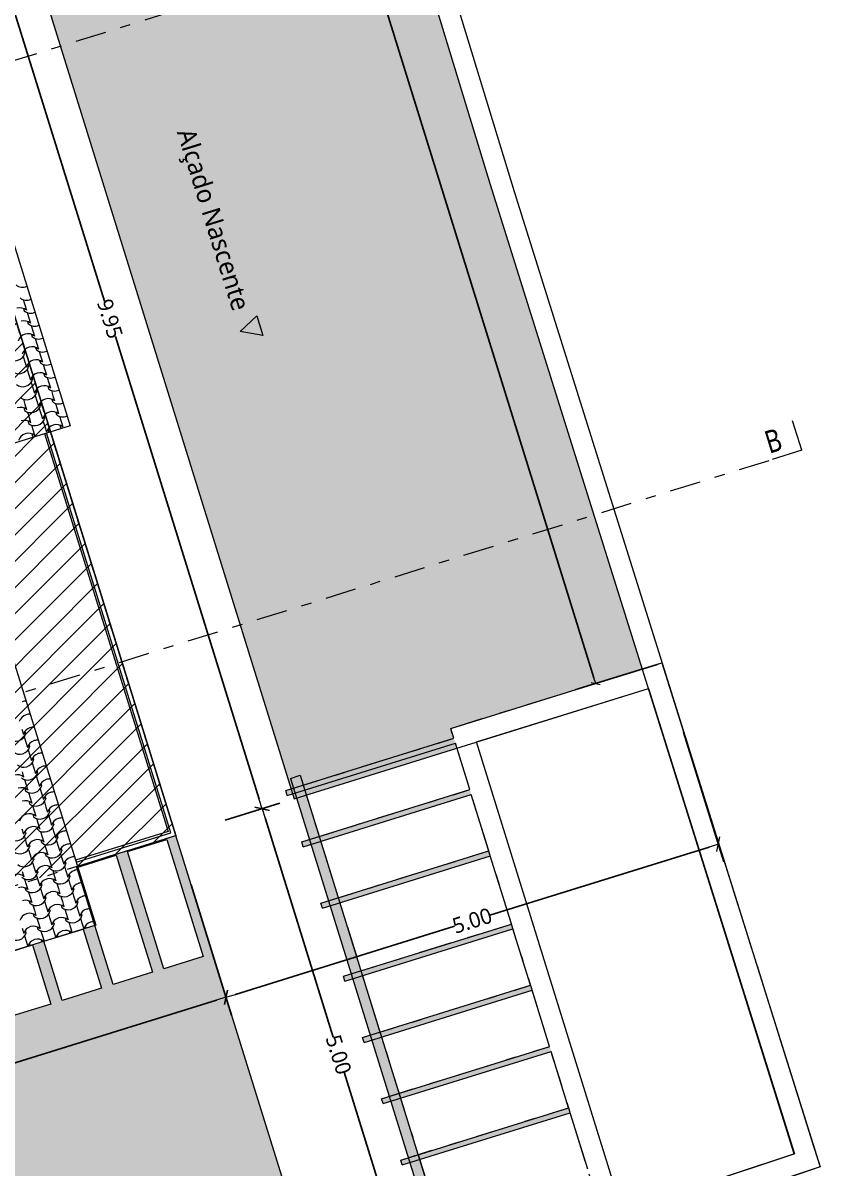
# Model space of a CAD drawing. Header units: metres. Extents: x -111189 to -108577, y -72951 to -72647.
# Drawn here: x -109744.15 to -109736.42, y -72929.63 to -72918.52 of the extents above; entities that cross this region are included whole.
import ezdxf

# ---------------------------------------------------------------- set-up
doc = ezdxf.new("R2010")
doc.units = ezdxf.units.M
doc.header["$MEASUREMENT"] = 0
for name, pattern in [('Dot & Dashed', [0.670278, 0.3175, -0.176389, 0, -0.176389]), ('OTK - Traço Ponto', [0.2, 0.1, -0.05, 0, -0.05]), ('OTK - Traço Ponto CORTES_ALÇ', [0.6, 0.3, -0.15, 0, -0.15])]:
    doc.linetypes.add(name, pattern=pattern)
for name, color, linetype in [('00 - Cotas Implantação', 7, 'Continuous'), ('00 - Muros - Pormenores', 7, 'Continuous'), ('03 - COBERTURA', 7, 'Continuous'), ('03 - LAJES', 7, 'Continuous'), ('05 - VIGA', 7, 'Continuous'), ('06 - ESCADAS _ GUARDAS', 7, 'Continuous'), ('07 - MUROS', 7, 'Continuous'), ('13 - IMPLANTAÇÃO (apoio).Layer Apoio', 7, 'Continuous'), ('14 - ALÇADOS.Marcadores', 7, 'Continuous'), ('14 - CORTES.Marcadores', 7, 'Continuous'), ('Planta Piso -1_1_01 - TERRENO PROPOSTO', 7, 'Continuous')]:
    doc.layers.add(name, color=color, linetype=linetype)
doc.styles.add('ESTILO_GERADO_2', font='malgunsl.ttf')
doc.styles.add('ESTILO_GERADO_3', font='AGENCYR.TTF')
doc.styles.add('ESTILO_GERADO_4', font='malgunsl.ttf', dxfattribs={"width": 0.8})
doc.dimstyles.new('ESTILO_GERADO__1', dxfattribs={"dimtxt": 0.15, "dimasz": 0.095, "dimexe": 0.18, "dimexo": 0.5, "dimgap": 0, "dimtad": 1, "dimzin": 0, "dimdsep": 46, "dimtxsty": 'ESTILO_GERADO_2', "dimblk": 'ARROWHEAD_2', "dimblk1": 'ARROWHEAD_2', "dimblk2": 'ARROWHEAD_2', "dimcen": 0.09, "dimclrd": 7, "dimclre": 7, "dimclrt": 7, "dimadec": 0, "dimazin": 0, "dimtfac": 1, "dimtdec": 4, "dimtmove": 0, "dimatfit": 3, "dimfxl": 1, "dimtolj": 1, "dimtzin": 0, "dimarcsym": 0})
doc.dimstyles.new('ESTILO_GERADO__2', dxfattribs={"dimtxt": 0.15, "dimasz": 0.057, "dimexe": 0.18, "dimexo": 0.05, "dimgap": 0, "dimtad": 1, "dimzin": 0, "dimdsep": 46, "dimtxsty": 'ESTILO_GERADO_3', "dimblk": 'ARROWHEAD_2', "dimblk1": 'ARROWHEAD_2', "dimblk2": 'ARROWHEAD_2', "dimcen": 0.09, "dimclrd": 7, "dimclre": 7, "dimclrt": 7, "dimadec": 0, "dimazin": 0, "dimtfac": 1, "dimtdec": 4, "dimtmove": 0, "dimatfit": 3, "dimfxl": 1, "dimtolj": 1, "dimtzin": 0, "dimarcsym": 0})

# ---------------------------------------------------------------- blocks, each defined once
blk = doc.blocks.new('Laje_3_1', base_point=(-111162.082, -72915.971))
at = {"layer": '03 - LAJES', "color": 7, "linetype": 'Continuous', "lineweight": 13, "flags": 128}
blk.add_lwpolyline([(-111163.036, -72916.267), (-111162.082, -72915.971), (-111159.128, -72925.472), (-111155.689, -72924.403), (-111154.275, -72928.915), (-111156.136, -72929.533), (-111158.85, -72930.408), (-111159.918, -72926.974), (-111160.274, -72925.828), (-111161.491, -72921.913)], dxfattribs=at)
blk = doc.blocks.new('Laje_8_1', base_point=(-111161.669, -72921.34))
at = {"layer": '03 - LAJES', "color": 7, "linetype": 'Continuous', "lineweight": 13, "flags": 128}
blk.add_lwpolyline([(-111161.229, -72926.125), (-111160.274, -72925.828), (-111161.491, -72921.913)], dxfattribs=at)
blk = doc.blocks.new('Laje_9_1', base_point=(-111163.227, -72916.327))
at = {"layer": '03 - LAJES', "color": 7, "linetype": 'Continuous', "lineweight": 13, "flags": 128}
blk.add_lwpolyline([(-111163.227, -72916.327), (-111160.274, -72925.828)], close=True, dxfattribs=at)
blk = doc.blocks.new('Laje_17_1', base_point=(-111162.221, -72926.444))
at = {"layer": '03 - LAJES', "color": 7, "linetype": 'Continuous', "lineweight": 13, "flags": 128}
blk.add_lwpolyline([(-111162.046, -72927.007), (-111161.664, -72926.889), (-111161.486, -72927.462), (-111161.868, -72927.58)], close=True, dxfattribs=at)
blk = doc.blocks.new('Laje_18_1', base_point=(-111161.728, -72926.291))
at = {"layer": '03 - LAJES', "color": 7, "linetype": 'Continuous', "lineweight": 13, "flags": 128}
blk.add_lwpolyline([(-111161.553, -72926.854), (-111161.171, -72926.735), (-111160.993, -72927.308), (-111161.375, -72927.427)], close=True, dxfattribs=at)
blk = doc.blocks.new('Laje_19_1', base_point=(-111161.235, -72926.138))
at = {"layer": '03 - LAJES', "color": 7, "linetype": 'Continuous', "lineweight": 13, "flags": 128}
blk.add_lwpolyline([(-111161.235, -72926.138), (-111160.853, -72926.019), (-111160.5, -72927.155), (-111160.882, -72927.274)], close=True, dxfattribs=at)
blk = doc.blocks.new('Laje_20_1', base_point=(-111160.742, -72925.984))
at = {"layer": '03 - LAJES', "color": 7, "linetype": 'Continuous', "lineweight": 13, "flags": 128}
blk.add_lwpolyline([(-111160.742, -72925.984), (-111160.36, -72925.866), (-111160.007, -72927.002), (-111160.389, -72927.121)], close=True, dxfattribs=at)
blk = doc.blocks.new('Guarda_5_1', base_point=(-110957.065, -73026.28))
at = {"layer": '06 - ESCADAS _ GUARDAS', "color": 254, "linetype": 'Continuous', "lineweight": 13}
for p, q in [((-111161.548, -72921.931), (-111160.349, -72925.789)), ((-111160.324, -72925.802), (-111161.529, -72921.925)), ((-111160.349, -72925.789), (-111161.247, -72926.068)), ((-111161.241, -72926.087), (-111160.324, -72925.802))]:
    blk.add_line(p, q, dxfattribs=at)
at = {"layer": '06 - ESCADAS _ GUARDAS', "color": 7, "linetype": 'Continuous', "lineweight": 13}
for p, q in [((-111161.548, -72921.931), (-111160.349, -72925.789)), ((-111160.324, -72925.802), (-111161.529, -72921.925)), ((-111160.349, -72925.789), (-111161.247, -72926.068)), ((-111161.241, -72926.087), (-111160.324, -72925.802))]:
    blk.add_line(p, q, dxfattribs=at)
blk = doc.blocks.new('Viga_7_1', base_point=(-111159.068, -72925.244))
at = {"layer": '05 - VIGA', "linetype": 'Continuous', "lineweight": 0}
blk.add_hatch(color=255, dxfattribs=at).paths.add_polyline_path([(-111159.068, -72925.244), (-111159.163, -72925.274), (-111157.684, -72930.032), (-111157.589, -72930.002)])
at = {"layer": '05 - VIGA', "color": 7, "linetype": 'Continuous', "lineweight": 13}
for p, q in [((-111159.163, -72925.274), (-111159.068, -72925.244)), ((-111159.163, -72925.274), (-111157.684, -72930.032)), ((-111159.068, -72925.244), (-111157.589, -72930.002)), ((-111157.684, -72930.032), (-111157.589, -72930.002))]:
    blk.add_line(p, q, dxfattribs=at)
at = {"layer": '05 - VIGA', "color": 7, "linetype": 'Dot & Dashed', "lineweight": 13}
blk.add_line((-111159.068, -72925.244), (-111157.589, -72930.002), dxfattribs=at)
blk = doc.blocks.new('Viga_8_1', base_point=(-111159.052, -72925.889))
at = {"layer": '05 - VIGA', "linetype": 'Continuous', "lineweight": 0}
blk.add_hatch(color=255, dxfattribs=at).paths.add_polyline_path([(-111159.052, -72925.889), (-111159.038, -72925.937), (-111157.408, -72925.431), (-111157.423, -72925.383)])
at = {"layer": '05 - VIGA', "color": 7, "linetype": 'Continuous', "lineweight": 13}
for p, q in [((-111159.052, -72925.889), (-111157.423, -72925.383)), ((-111159.038, -72925.937), (-111157.408, -72925.431)), ((-111159.038, -72925.937), (-111159.052, -72925.889))]:
    blk.add_line(p, q, dxfattribs=at)
at = {"layer": '05 - VIGA', "color": 7, "linetype": 'Dot & Dashed', "lineweight": 13}
blk.add_line((-111159.052, -72925.889), (-111157.423, -72925.383), dxfattribs=at)
blk = doc.blocks.new('Viga_9_1', base_point=(-111159.207, -72925.392))
at = {"layer": '05 - VIGA', "linetype": 'Continuous', "lineweight": 0}
blk.add_hatch(color=255, dxfattribs=at).paths.add_polyline_path([(-111159.207, -72925.392), (-111159.192, -72925.44), (-111157.562, -72924.933), (-111157.577, -72924.885)])
at = {"layer": '05 - VIGA', "color": 7, "linetype": 'Continuous', "lineweight": 13}
for p, q in [((-111159.207, -72925.392), (-111157.577, -72924.885)), ((-111159.192, -72925.44), (-111157.562, -72924.933)), ((-111159.192, -72925.44), (-111159.207, -72925.392))]:
    blk.add_line(p, q, dxfattribs=at)
at = {"layer": '05 - VIGA', "color": 7, "linetype": 'Dot & Dashed', "lineweight": 13}
blk.add_line((-111159.207, -72925.392), (-111157.577, -72924.885), dxfattribs=at)
blk = doc.blocks.new('Viga_10_1', base_point=(-111158.868, -72926.484))
at = {"layer": '05 - VIGA', "linetype": 'Continuous', "lineweight": 0}
blk.add_hatch(color=255, dxfattribs=at).paths.add_polyline_path([(-111158.868, -72926.484), (-111158.853, -72926.532), (-111157.223, -72926.025), (-111157.238, -72925.977)])
at = {"layer": '05 - VIGA', "color": 7, "linetype": 'Continuous', "lineweight": 13}
for p, q in [((-111158.868, -72926.484), (-111157.238, -72925.977)), ((-111158.853, -72926.532), (-111157.223, -72926.025)), ((-111158.853, -72926.532), (-111158.868, -72926.484))]:
    blk.add_line(p, q, dxfattribs=at)
at = {"layer": '05 - VIGA', "color": 7, "linetype": 'Dot & Dashed', "lineweight": 13}
blk.add_line((-111158.868, -72926.484), (-111157.238, -72925.977), dxfattribs=at)
blk = doc.blocks.new('Viga_11_1', base_point=(-111158.647, -72927.192))
at = {"layer": '05 - VIGA', "linetype": 'Continuous', "lineweight": 0}
blk.add_hatch(color=255, dxfattribs=at).paths.add_polyline_path([(-111158.647, -72927.192), (-111158.633, -72927.24), (-111157.003, -72926.733), (-111157.018, -72926.686)])
at = {"layer": '05 - VIGA', "color": 7, "linetype": 'Continuous', "lineweight": 13}
for p, q in [((-111158.647, -72927.192), (-111157.018, -72926.686)), ((-111158.633, -72927.24), (-111157.003, -72926.733)), ((-111158.633, -72927.24), (-111158.647, -72927.192))]:
    blk.add_line(p, q, dxfattribs=at)
at = {"layer": '05 - VIGA', "color": 7, "linetype": 'Dot & Dashed', "lineweight": 13}
blk.add_line((-111158.647, -72927.192), (-111157.018, -72926.686), dxfattribs=at)
blk = doc.blocks.new('Viga_12_1', base_point=(-111158.463, -72927.787))
at = {"layer": '05 - VIGA', "linetype": 'Continuous', "lineweight": 0}
blk.add_hatch(color=255, dxfattribs=at).paths.add_polyline_path([(-111158.463, -72927.787), (-111158.448, -72927.835), (-111156.818, -72927.328), (-111156.833, -72927.28)])
at = {"layer": '05 - VIGA', "color": 7, "linetype": 'Continuous', "lineweight": 13}
for p, q in [((-111158.463, -72927.787), (-111156.833, -72927.28)), ((-111158.448, -72927.835), (-111156.818, -72927.328)), ((-111158.448, -72927.835), (-111158.463, -72927.787))]:
    blk.add_line(p, q, dxfattribs=at)
at = {"layer": '05 - VIGA', "color": 7, "linetype": 'Dot & Dashed', "lineweight": 13}
blk.add_line((-111158.463, -72927.787), (-111156.833, -72927.28), dxfattribs=at)
blk = doc.blocks.new('Viga_13_1', base_point=(-111158.278, -72928.381))
at = {"layer": '05 - VIGA', "linetype": 'Continuous', "lineweight": 0}
blk.add_hatch(color=255, dxfattribs=at).paths.add_polyline_path([(-111158.278, -72928.381), (-111158.263, -72928.428), (-111156.633, -72927.922), (-111156.648, -72927.874)])
at = {"layer": '05 - VIGA', "color": 7, "linetype": 'Continuous', "lineweight": 13}
for p, q in [((-111158.278, -72928.381), (-111156.648, -72927.874)), ((-111158.263, -72928.428), (-111156.633, -72927.922)), ((-111158.263, -72928.428), (-111158.278, -72928.381))]:
    blk.add_line(p, q, dxfattribs=at)
at = {"layer": '05 - VIGA', "color": 7, "linetype": 'Dot & Dashed', "lineweight": 13}
blk.add_line((-111158.278, -72928.381), (-111156.648, -72927.874), dxfattribs=at)
blk = doc.blocks.new('Viga_14_1', base_point=(-111158.093, -72928.976))
at = {"layer": '05 - VIGA', "linetype": 'Continuous', "lineweight": 0}
blk.add_hatch(color=255, dxfattribs=at).paths.add_polyline_path([(-111158.093, -72928.976), (-111158.078, -72929.023), (-111156.448, -72928.517), (-111156.463, -72928.469)])
at = {"layer": '05 - VIGA', "color": 7, "linetype": 'Continuous', "lineweight": 13}
for p, q in [((-111158.093, -72928.976), (-111156.463, -72928.469)), ((-111158.078, -72929.023), (-111156.448, -72928.517)), ((-111158.078, -72929.023), (-111158.093, -72928.976))]:
    blk.add_line(p, q, dxfattribs=at)
at = {"layer": '05 - VIGA', "color": 7, "linetype": 'Dot & Dashed', "lineweight": 13}
blk.add_line((-111158.093, -72928.976), (-111156.463, -72928.469), dxfattribs=at)
blk = doc.blocks.new('ARROWHEAD_2')
at = {"color": 0, "linetype": 'Continuous', "lineweight": 0}
for p, q in [((0, 0), (-1, 0)), ((-0.38, -0.66), (0.38, 0.66))]:
    blk.add_line(p, q, dxfattribs=at)
blk = doc.blocks.new('*D3303')
at = {"layer": '00 - Muros - Pormenores', "color": 7, "linetype": 'Continuous', "lineweight": -2, "transparency": 16777216}
for p, q in [((-109742.307, -72910.529), (-109743.173, -72910.798)), ((-109742.984, -72910.799), (-109740.812, -72917.787)), ((-109738.61, -72924.872), (-109740.725, -72918.068)), ((-109737.998, -72924.742), (-109738.764, -72924.98))]:
    blk.add_line(p, q, dxfattribs=at)
at = {"layer": 'Defpoints', "color": 0, "linetype": 'Continuous', "transparency": 16777216}
for p in [(-109742.259, -72910.514), (-109737.95, -72924.727), (-109738.593, -72924.927)]:
    blk.add_point(p, dxfattribs=at)
at = {"layer": '00 - Muros - Pormenores', "color": 7, "linetype": 'Continuous', "lineweight": -2, "transparency": 16777216, "xscale": 0.05700000000000001, "yscale": 0.05700000000000001, "zscale": 0.05700000000000001}
for p, rotation in [((-109743.001, -72910.745), 107.2685108002836), ((-109738.593, -72924.927), 287.2685108002837)]:
    blk.add_blockref('ARROWHEAD_2', p, dxfattribs=dict(at, rotation=rotation))
at = {"layer": '00 - Muros - Pormenores', "color": 7, "linetype": 'Continuous', "lineweight": 5, "transparency": 16777216, "insert": (-109740.768, -72917.928), "char_height": 0.15, "attachment_point": 5, "rotation": 287.2685, "style": 'ESTILO_GERADO_3'}
blk.add_mtext('\\A1;14.85', dxfattribs=at)
blk = doc.blocks.new('Plano de Corte_1_1', base_point=(-111175.814, -72928.81))
at = {"layer": '14 - CORTES.Marcadores', "color": 7, "linetype": 'Continuous', "lineweight": 5}
for q in [(-111154.292, -72921.806), (-111154.49, -72922.181)]:
    blk.add_line((-111154.203, -72922.092), q, dxfattribs=at)
at = {"layer": '14 - CORTES.Marcadores', "color": 7, "linetype": 'OTK - Traço Ponto CORTES_ALÇ', "lineweight": 5}
blk.add_line((-111175.528, -72928.721), (-111154.49, -72922.181), dxfattribs=at)
at = {"layer": '14 - CORTES.Marcadores', "color": 7, "lineweight": 5, "insert": (-111154.518, -72922.127), "char_height": 0.22, "attachment_point": 7, "rotation": 17.2685, "style": 'ESTILO_GERADO_4'}
blk.add_mtext('\\A1;{\\pql;\\pt0;\\fMalgun Gothic Semilight|b0|i0|c0|p0;\\W0.800000;B}', dxfattribs=at)
blk = doc.blocks.new('Alçado_3_1', base_point=(-111164.432, -72908.777))
at = {"layer": '14 - ALÇADOS.Marcadores', "linetype": 'Continuous', "lineweight": 5}
blk.add_hatch(color=7, dxfattribs=at).paths.add_polyline_path([(-111159.488, -72920.787), (-111159.649, -72920.942), (-111159.429, -72920.978)])
at = {"layer": '14 - ALÇADOS.Marcadores', "color": 7, "linetype": 'Continuous', "lineweight": 5, "flags": 128}
blk.add_lwpolyline([(-111159.488, -72920.787), (-111159.429, -72920.978), (-111159.649, -72920.942)], close=True, dxfattribs=at)
at = {"layer": '14 - ALÇADOS.Marcadores', "color": 7, "lineweight": 5, "insert": (-111160.323, -72919.025), "char_height": 0.18, "attachment_point": 7, "rotation": 287.2685, "style": 'ESTILO_GERADO_2'}
blk.add_mtext('\\A1;{\\pql;\\pt0;\\fMalgun Gothic Semilight|b0|i0|c0|p0;\\W1.000000;Alçado Nascente}', dxfattribs=at)
blk = doc.blocks.new('Viga_19_1', base_point=(-111157.607, -72924.79))
at = {"layer": '05 - VIGA', "color": 7, "linetype": 'Continuous', "lineweight": 13}
for p, q in [((-111157.607, -72924.79), (-111155.559, -72924.153)), ((-111157.357, -72924.921), (-111155.69, -72924.403))]:
    blk.add_line(p, q, dxfattribs=at)
at = {"layer": '05 - VIGA', "color": 7, "linetype": 'Dot & Dashed', "lineweight": 13}
blk.add_line((-111157.607, -72924.79), (-111155.559, -72924.153), dxfattribs=at)
blk = doc.blocks.new('Viga_20_1', base_point=(-111155.559, -72924.153))
at = {"layer": '05 - VIGA', "color": 7, "linetype": 'Continuous', "lineweight": 13}
for p, q in [((-111155.559, -72924.153), (-111154.025, -72929.042)), ((-111155.69, -72924.403), (-111154.274, -72928.915))]:
    blk.add_line(p, q, dxfattribs=at)
at = {"layer": '05 - VIGA', "color": 7, "linetype": 'Dot & Dashed', "lineweight": 13}
blk.add_line((-111155.559, -72924.153), (-111154.025, -72929.042), dxfattribs=at)
blk = doc.blocks.new('Viga_21_1', base_point=(-111154.025, -72929.042))
at = {"layer": '05 - VIGA', "color": 7, "linetype": 'Continuous', "lineweight": 13}
for p, q in [((-111154.274, -72928.915), (-111155.943, -72929.469)), ((-111154.025, -72929.042), (-111156.073, -72929.723))]:
    blk.add_line(p, q, dxfattribs=at)
at = {"layer": '05 - VIGA', "color": 7, "linetype": 'Dot & Dashed', "lineweight": 13}
blk.add_line((-111154.025, -72929.042), (-111156.073, -72929.723), dxfattribs=at)
blk = doc.blocks.new('Viga_22_1', base_point=(-111156.073, -72929.723))
at = {"layer": '05 - VIGA', "color": 7, "linetype": 'Continuous', "lineweight": 13}
for p, q in [((-111157.577, -72924.885), (-111157.607, -72924.79)), ((-111157.423, -72925.383), (-111157.562, -72924.933)), ((-111155.943, -72929.469), (-111157.357, -72924.921)), ((-111157.238, -72925.977), (-111157.408, -72925.431)), ((-111157.018, -72926.686), (-111157.223, -72926.025)), ((-111156.833, -72927.28), (-111157.003, -72926.733)), ((-111156.648, -72927.874), (-111156.818, -72927.328)), ((-111156.463, -72928.469), (-111156.633, -72927.922)), ((-111156.278, -72929.064), (-111156.448, -72928.517)), ((-111156.073, -72929.723), (-111156.263, -72929.112))]:
    blk.add_line(p, q, dxfattribs=at)
at = {"layer": '05 - VIGA', "color": 7, "linetype": 'Dot & Dashed', "lineweight": 13}
blk.add_line((-111156.073, -72929.723), (-111157.607, -72924.79), dxfattribs=at)
blk = doc.blocks.new('Cobertura_1_1', base_point=(-111163.215, -72915.694))
at = {"layer": '03 - COBERTURA', "color": 253, "linetype": 'Continuous', "lineweight": 9}
for p, q in [((-111161.756, -72920.631), (-111161.74, -72920.682)), ((-111161.752, -72920.716), (-111161.745, -72920.74)), ((-111161.74, -72920.682), (-111161.724, -72920.733)), ((-111161.716, -72920.757), (-111161.701, -72920.808)), ((-111161.713, -72920.842), (-111161.706, -72920.866)), ((-111161.701, -72920.808), (-111161.685, -72920.859)), ((-111161.677, -72920.883), (-111161.661, -72920.934)), ((-111161.661, -72920.934), (-111161.646, -72920.985)), ((-111161.674, -72920.968), (-111161.667, -72920.991)), ((-111161.638, -72921.009), (-111161.622, -72921.06)), ((-111161.622, -72921.06), (-111161.606, -72921.111)), ((-111161.75, -72921.129), (-111161.742, -72921.153)), ((-111161.635, -72921.094), (-111161.627, -72921.117)), ((-111161.599, -72921.134), (-111161.583, -72921.185)), ((-111161.756, -72921.183), (-111161.74, -72921.234)), ((-111161.74, -72921.234), (-111161.724, -72921.285)), ((-111161.711, -72921.255), (-111161.703, -72921.279)), ((-111161.596, -72921.22), (-111161.588, -72921.243)), ((-111161.583, -72921.185), (-111161.567, -72921.236)), ((-111161.56, -72921.26), (-111161.544, -72921.311)), ((-111161.717, -72921.309), (-111161.701, -72921.36)), ((-111161.701, -72921.36), (-111161.685, -72921.411)), ((-111161.671, -72921.381), (-111161.664, -72921.404)), ((-111161.557, -72921.345), (-111161.549, -72921.369)), ((-111161.544, -72921.311), (-111161.528, -72921.362)), ((-111161.521, -72921.386), (-111161.505, -72921.437)), ((-111161.678, -72921.435), (-111161.662, -72921.486)), ((-111161.662, -72921.486), (-111161.646, -72921.537)), ((-111161.632, -72921.507), (-111161.625, -72921.53)), ((-111161.517, -72921.471), (-111161.51, -72921.495)), ((-111161.505, -72921.437), (-111161.489, -72921.488)), ((-111161.482, -72921.512), (-111161.466, -72921.563)), ((-111161.753, -72921.596), (-111161.738, -72921.647)), ((-111161.639, -72921.561), (-111161.623, -72921.612)), ((-111161.623, -72921.612), (-111161.607, -72921.663)), ((-111161.478, -72921.597), (-111161.471, -72921.62)), ((-111161.466, -72921.563), (-111161.45, -72921.614)), ((-111161.75, -72921.681), (-111161.743, -72921.705)), ((-111161.738, -72921.647), (-111161.722, -72921.698)), ((-111161.714, -72921.722), (-111161.698, -72921.773)), ((-111161.6, -72921.686), (-111161.584, -72921.737)), ((-111161.593, -72921.633), (-111161.586, -72921.656)), ((-111161.584, -72921.737), (-111161.568, -72921.788)), ((-111161.443, -72921.638), (-111161.427, -72921.689)), ((-111161.439, -72921.723), (-111161.432, -72921.746)), ((-111161.427, -72921.689), (-111161.411, -72921.74)), ((-111161.711, -72921.807), (-111161.704, -72921.831)), ((-111161.698, -72921.773), (-111161.683, -72921.824)), ((-111161.675, -72921.848), (-111161.659, -72921.899)), ((-111161.56, -72921.812), (-111161.545, -72921.863)), ((-111161.554, -72921.758), (-111161.547, -72921.782)), ((-111161.404, -72921.763), (-111161.388, -72921.814)), ((-111161.388, -72921.814), (-111161.372, -72921.865)), ((-111161.672, -72921.933), (-111161.665, -72921.956)), ((-111161.659, -72921.899), (-111161.644, -72921.95)), ((-111161.545, -72921.863), (-111161.529, -72921.914)), ((-111161.515, -72921.884), (-111161.508, -72921.908)), ((-111161.4, -72921.849), (-111161.393, -72921.872))]:
    blk.add_line(p, q, dxfattribs=at)
at = {"layer": '03 - COBERTURA', "color": 7, "linetype": 'Continuous', "lineweight": 13, "flags": 128}
for points in [[(-111162.257, -72918.774), (-111161.3, -72921.854)], [(-111161.3, -72921.854), (-111162.446, -72922.21)]]:
    blk.add_lwpolyline(points, dxfattribs=at)
at = {"layer": '03 - COBERTURA', "color": 253, "linetype": 'Continuous', "lineweight": 9}
for centre, major_axis, start_param, end_param in [((-111161.755, -72920.429), (0.0878, 0.0273), 3.607672, 4.844619), ((-111161.716, -72920.555), (0.0878, 0.0273), 3.607672, 4.844619), ((-111161.792, -72920.793), (0.0883, 0.0274), 0.471039, 1.56782), ((-111161.752, -72920.919), (0.0883, 0.0274), 0.471039, 1.56782), ((-111161.677, -72920.681), (0.0878, 0.0273), 3.607672, 4.844618), ((-111161.713, -72921.044), (0.0883, 0.0274), 0.471039, 1.56782), ((-111161.638, -72920.807), (0.0878, 0.0273), 3.607672, 4.844618), ((-111161.713, -72921.044), (0.0883, 0.0274), 1.573772, 2.670554), ((-111161.599, -72920.932), (0.0878, 0.0273), 3.607672, 4.844618), ((-111161.831, -72921.143), (0.0878, 0.0273), 3.607672, 5.817106), ((-111161.674, -72921.17), (0.0883, 0.0274), 1.573772, 2.670554), ((-111161.674, -72921.17), (0.0883, 0.0274), 0.471039, 1.56782), ((-111161.56, -72921.058), (0.0878, 0.0273), 3.607672, 4.844618), ((-111161.792, -72921.269), (0.0878, 0.0273), 3.607672, 5.817106), ((-111161.635, -72921.296), (0.0883, 0.0274), 1.573772, 2.670554), ((-111161.635, -72921.296), (0.0883, 0.0274), 0.471039, 1.56782), ((-111161.521, -72921.184), (0.0878, 0.0273), 3.607672, 4.844618), ((-111161.596, -72921.422), (0.0883, 0.0274), 1.573772, 2.670554), ((-111161.596, -72921.422), (0.0883, 0.0274), 0.471039, 1.56782), ((-111161.482, -72921.31), (0.0878, 0.0273), 3.607672, 4.844618), ((-111161.753, -72921.394), (0.0878, 0.0273), 3.607672, 5.817106), ((-111161.556, -72921.547), (0.0883, 0.0274), 1.573772, 2.670554), ((-111161.557, -72921.548), (0.0883, 0.0274), 0.471039, 1.56782), ((-111161.443, -72921.436), (0.0878, 0.0273), 3.607672, 4.844618), ((-111161.714, -72921.52), (0.0878, 0.0273), 3.607672, 5.817106), ((-111161.517, -72921.673), (0.0883, 0.0274), 1.573772, 2.670554), ((-111161.518, -72921.673), (0.0883, 0.0274), 0.471039, 1.56782), ((-111161.403, -72921.561), (0.0878, 0.0273), 3.607672, 4.844618), ((-111161.789, -72921.758), (0.0883, 0.0274), 0.471039, 1.56782), ((-111161.675, -72921.646), (0.0878, 0.0273), 3.607672, 5.817106), ((-111161.478, -72921.799), (0.0883, 0.0274), 1.573772, 2.670554), ((-111161.479, -72921.799), (0.0883, 0.0274), 0.471039, 1.56782), ((-111161.75, -72921.884), (0.0883, 0.0274), 0.471039, 1.56782), ((-111161.636, -72921.772), (0.0878, 0.0273), 3.607672, 5.817106), ((-111161.439, -72921.925), (0.0883, 0.0274), 1.573772, 2.670554), ((-111161.44, -72921.925), (0.0883, 0.0274), 0.471039, 1.56782), ((-111161.364, -72921.687), (0.0878, 0.0273), 3.607672, 4.844618), ((-111161.711, -72922.009), (0.0883, 0.0274), 1.573772, 2.670554), ((-111161.711, -72922.009), (0.0883, 0.0274), 0.471039, 1.56782), ((-111161.597, -72921.897), (0.0878, 0.0273), 3.607672, 3.754421), ((-111161.597, -72921.897), (0.0878, 0.0273), 5.670357, 5.817106), ((-111161.325, -72921.813), (0.0878, 0.0273), 3.607672, 3.754421)]:
    blk.add_ellipse(centre, major_axis=major_axis, ratio=0.876216, start_param=start_param, end_param=end_param, dxfattribs=at)
blk = doc.blocks.new('*X121', base_point=(-110957.065, -73026.28))
at = {"layer": '03 - COBERTURA', "color": 253, "linetype": 'Continuous', "lineweight": 9}
for p, q in [((-111161.769, -72924.798), (-111161.753, -72924.849)), ((-111161.739, -72924.819), (-111161.732, -72924.842)), ((-111161.746, -72924.872), (-111161.73, -72924.923)), ((-111161.73, -72924.923), (-111161.714, -72924.974)), ((-111161.7, -72924.944), (-111161.693, -72924.968)), ((-111161.707, -72924.998), (-111161.691, -72925.049)), ((-111161.691, -72925.049), (-111161.675, -72925.1)), ((-111161.667, -72925.124), (-111161.652, -72925.175)), ((-111161.661, -72925.07), (-111161.654, -72925.094)), ((-111161.652, -72925.175), (-111161.636, -72925.226)), ((-111161.766, -72925.211), (-111161.751, -72925.262)), ((-111161.743, -72925.286), (-111161.727, -72925.337)), ((-111161.628, -72925.25), (-111161.612, -72925.301)), ((-111161.622, -72925.196), (-111161.615, -72925.22)), ((-111161.74, -72925.371), (-111161.732, -72925.394)), ((-111161.727, -72925.337), (-111161.711, -72925.388)), ((-111161.612, -72925.301), (-111161.597, -72925.352)), ((-111161.589, -72925.376), (-111161.573, -72925.427)), ((-111161.583, -72925.322), (-111161.576, -72925.345)), ((-111161.704, -72925.411), (-111161.688, -72925.462)), ((-111161.701, -72925.496), (-111161.693, -72925.52)), ((-111161.688, -72925.462), (-111161.672, -72925.513)), ((-111161.573, -72925.427), (-111161.558, -72925.478)), ((-111161.55, -72925.501), (-111161.534, -72925.552)), ((-111161.544, -72925.448), (-111161.537, -72925.471)), ((-111161.665, -72925.537), (-111161.649, -72925.588)), ((-111161.662, -72925.622), (-111161.654, -72925.646)), ((-111161.649, -72925.588), (-111161.633, -72925.639)), ((-111161.534, -72925.552), (-111161.518, -72925.603)), ((-111161.505, -72925.573), (-111161.497, -72925.597)), ((-111161.626, -72925.663), (-111161.61, -72925.714)), ((-111161.61, -72925.714), (-111161.594, -72925.765)), ((-111161.511, -72925.627), (-111161.495, -72925.678)), ((-111161.495, -72925.678), (-111161.479, -72925.729)), ((-111161.466, -72925.699), (-111161.458, -72925.723)), ((-111161.767, -72925.763), (-111161.751, -72925.814)), ((-111161.744, -72925.837), (-111161.728, -72925.888)), ((-111161.737, -72925.784), (-111161.73, -72925.807)), ((-111161.622, -72925.748), (-111161.615, -72925.771)), ((-111161.587, -72925.789), (-111161.571, -72925.84)), ((-111161.571, -72925.84), (-111161.555, -72925.891)), ((-111161.472, -72925.753), (-111161.456, -72925.804)), ((-111161.456, -72925.804), (-111161.44, -72925.855)), ((-111161.426, -72925.825), (-111161.419, -72925.848)), ((-111161.728, -72925.888), (-111161.712, -72925.939)), ((-111161.698, -72925.909), (-111161.691, -72925.933)), ((-111161.583, -72925.874), (-111161.576, -72925.897)), ((-111161.548, -72925.914), (-111161.532, -72925.965)), ((-111161.433, -72925.879), (-111161.417, -72925.93)), ((-111161.417, -72925.93), (-111161.401, -72925.981)), ((-111161.387, -72925.951), (-111161.38, -72925.974)), ((-111161.704, -72925.963), (-111161.689, -72926.014)), ((-111161.689, -72926.014), (-111161.673, -72926.065)), ((-111161.659, -72926.035), (-111161.652, -72926.059)), ((-111161.544, -72926), (-111161.537, -72926.023)), ((-111161.532, -72925.965), (-111161.516, -72926.016)), ((-111161.509, -72926.04), (-111161.493, -72926.091)), ((-111161.394, -72926.005), (-111161.378, -72926.056)), ((-111161.378, -72926.056), (-111161.362, -72926.107)), ((-111161.764, -72926.176), (-111161.748, -72926.227)), ((-111161.665, -72926.089), (-111161.65, -72926.14)), ((-111161.65, -72926.14), (-111161.634, -72926.191)), ((-111161.62, -72926.161), (-111161.613, -72926.185)), ((-111161.505, -72926.125), (-111161.498, -72926.149)), ((-111161.493, -72926.091), (-111161.477, -72926.142)), ((-111161.469, -72926.166), (-111161.454, -72926.217)), ((-111161.355, -72926.13), (-111161.339, -72926.181)), ((-111161.348, -72926.077), (-111161.341, -72926.1)), ((-111161.741, -72926.25), (-111161.725, -72926.302)), ((-111161.626, -72926.215), (-111161.61, -72926.266)), ((-111161.61, -72926.266), (-111161.595, -72926.317)), ((-111161.581, -72926.287), (-111161.574, -72926.31)), ((-111161.466, -72926.251), (-111161.459, -72926.275)), ((-111161.454, -72926.217), (-111161.438, -72926.268)), ((-111161.339, -72926.181), (-111161.323, -72926.232)), ((-111161.316, -72926.256), (-111161.3, -72926.307)), ((-111161.309, -72926.202), (-111161.302, -72926.226)), ((-111161.738, -72926.336), (-111161.73, -72926.359)), ((-111161.725, -72926.302), (-111161.709, -72926.353)), ((-111161.702, -72926.376), (-111161.686, -72926.427)), ((-111161.587, -72926.341), (-111161.571, -72926.392)), ((-111161.571, -72926.392), (-111161.555, -72926.443)), ((-111161.43, -72926.292), (-111161.414, -72926.343)), ((-111161.427, -72926.377), (-111161.42, -72926.4)), ((-111161.414, -72926.343), (-111161.399, -72926.394)), ((-111161.3, -72926.307), (-111161.284, -72926.358)), ((-111161.276, -72926.382), (-111161.261, -72926.433)), ((-111161.27, -72926.328), (-111161.263, -72926.352)), ((-111161.699, -72926.461), (-111161.691, -72926.485)), ((-111161.686, -72926.427), (-111161.67, -72926.478)), ((-111161.663, -72926.502), (-111161.647, -72926.553)), ((-111161.548, -72926.466), (-111161.532, -72926.517)), ((-111161.542, -72926.413), (-111161.534, -72926.436)), ((-111161.391, -72926.418), (-111161.375, -72926.469)), ((-111161.388, -72926.503), (-111161.381, -72926.526)), ((-111161.375, -72926.469), (-111161.36, -72926.52)), ((-111161.261, -72926.433), (-111161.245, -72926.484)), ((-111161.237, -72926.508), (-111161.221, -72926.559)), ((-111161.231, -72926.454), (-111161.224, -72926.477)), ((-111161.659, -72926.587), (-111161.652, -72926.611)), ((-111161.647, -72926.553), (-111161.631, -72926.604)), ((-111161.532, -72926.517), (-111161.516, -72926.568)), ((-111161.509, -72926.592), (-111161.493, -72926.643)), ((-111161.503, -72926.538), (-111161.495, -72926.562)), ((-111161.352, -72926.543), (-111161.336, -72926.594)), ((-111161.336, -72926.594), (-111161.32, -72926.645)), ((-111161.221, -72926.559), (-111161.206, -72926.61)), ((-111161.192, -72926.58), (-111161.185, -72926.603)), ((-111161.765, -72926.728), (-111161.749, -72926.779)), ((-111161.624, -72926.628), (-111161.608, -72926.679)), ((-111161.62, -72926.713), (-111161.613, -72926.736)), ((-111161.608, -72926.679), (-111161.592, -72926.73)), ((-111161.493, -72926.643), (-111161.477, -72926.694)), ((-111161.47, -72926.718), (-111161.454, -72926.769)), ((-111161.464, -72926.664), (-111161.456, -72926.688)), ((-111161.349, -72926.629), (-111161.341, -72926.652)), ((-111161.313, -72926.669), (-111161.297, -72926.72)), ((-111161.297, -72926.72), (-111161.282, -72926.77)), ((-111161.198, -72926.634), (-111161.182, -72926.685)), ((-111161.182, -72926.685), (-111161.167, -72926.734)), ((-111161.153, -72926.706), (-111161.146, -72926.728)), ((-111161.742, -72926.802), (-111161.726, -72926.853)), ((-111161.735, -72926.749), (-111161.728, -72926.772)), ((-111161.585, -72926.754), (-111161.569, -72926.805)), ((-111161.581, -72926.839), (-111161.574, -72926.861)), ((-111161.569, -72926.805), (-111161.553, -72926.854)), ((-111161.454, -72926.769), (-111161.439, -72926.819)), ((-111161.424, -72926.79), (-111161.418, -72926.812)), ((-111161.31, -72926.754), (-111161.303, -72926.776)), ((-111161.726, -72926.853), (-111161.71, -72926.903)), ((-111161.696, -72926.874), (-111161.689, -72926.897))]:
    blk.add_line(p, q, dxfattribs=at)
for centre, major_axis, start_param, end_param in [((-111161.742, -72924.608), (0.0883, 0.0274), 1.123976, 1.56782), ((-111161.703, -72924.734), (0.0883, 0.0274), 1.573772, 2.670554), ((-111161.703, -72924.734), (0.0883, 0.0274), 1.123976, 1.56782), ((-111161.821, -72924.832), (0.0878, 0.0273), 3.607672, 5.817106), ((-111161.663, -72924.859), (0.0883, 0.0274), 1.573772, 2.670554), ((-111161.664, -72924.86), (0.0883, 0.0274), 1.123976, 1.56782), ((-111161.624, -72924.985), (0.0883, 0.0274), 1.573772, 2.670554), ((-111161.625, -72924.985), (0.0883, 0.0274), 1.123976, 1.56782), ((-111161.782, -72924.958), (0.0878, 0.0273), 3.607672, 5.817106), ((-111161.585, -72925.111), (0.0883, 0.0274), 1.573772, 2.670554), ((-111161.586, -72925.111), (0.0883, 0.0274), 1.123976, 1.56782), ((-111161.743, -72925.084), (0.0878, 0.0273), 3.607672, 5.817106), ((-111161.546, -72925.237), (0.0883, 0.0274), 1.573772, 2.670554), ((-111161.547, -72925.237), (0.0883, 0.0274), 1.123976, 1.56782), ((-111161.818, -72925.321), (0.0883, 0.0274), 0.471039, 1.56782), ((-111161.704, -72925.209), (0.0878, 0.0273), 3.607672, 5.817106), ((-111161.507, -72925.363), (0.0883, 0.0274), 1.573772, 2.670554), ((-111161.508, -72925.363), (0.0883, 0.0274), 1.123976, 1.56782), ((-111161.779, -72925.447), (0.0883, 0.0274), 0.471039, 1.56782), ((-111161.665, -72925.335), (0.0878, 0.0273), 3.607672, 5.817106), ((-111161.74, -72925.573), (0.0883, 0.0274), 0.471039, 1.56782), ((-111161.626, -72925.461), (0.0878, 0.0273), 3.607672, 5.817106), ((-111161.468, -72925.488), (0.0883, 0.0274), 1.573772, 2.670554), ((-111161.468, -72925.488), (0.0883, 0.0274), 1.123976, 1.56782), ((-111161.7, -72925.699), (0.0883, 0.0274), 1.573772, 2.670554), ((-111161.701, -72925.699), (0.0883, 0.0274), 0.471039, 1.56782), ((-111161.587, -72925.587), (0.0878, 0.0273), 3.607672, 5.817106), ((-111161.429, -72925.614), (0.0883, 0.0274), 1.573772, 2.670554), ((-111161.429, -72925.614), (0.0883, 0.0274), 1.123976, 1.56782), ((-111161.547, -72925.712), (0.0878, 0.0273), 3.607672, 5.817106), ((-111161.39, -72925.74), (0.0883, 0.0274), 1.573772, 2.670554), ((-111161.39, -72925.74), (0.0883, 0.0274), 1.123976, 1.56782), ((-111161.819, -72925.797), (0.0878, 0.0273), 3.607672, 5.817106), ((-111161.661, -72925.824), (0.0883, 0.0274), 1.573772, 2.670554), ((-111161.662, -72925.824), (0.0883, 0.0274), 0.471039, 1.56782), ((-111161.351, -72925.866), (0.0883, 0.0274), 1.573772, 2.670554), ((-111161.351, -72925.866), (0.0883, 0.0274), 1.123976, 1.56782), ((-111161.78, -72925.923), (0.0878, 0.0273), 3.607672, 5.817106), ((-111161.622, -72925.95), (0.0883, 0.0274), 1.573772, 2.670554), ((-111161.623, -72925.95), (0.0883, 0.0274), 0.471039, 1.56782), ((-111161.508, -72925.838), (0.0878, 0.0273), 3.607672, 5.817106), ((-111161.312, -72925.991), (0.0883, 0.0274), 1.573772, 2.670554), ((-111161.312, -72925.992), (0.0883, 0.0274), 1.123976, 1.56782), ((-111161.741, -72926.049), (0.0878, 0.0273), 3.607672, 5.817106), ((-111161.583, -72926.076), (0.0883, 0.0274), 1.573772, 2.670554), ((-111161.584, -72926.076), (0.0883, 0.0274), 0.471039, 1.56782), ((-111161.469, -72925.964), (0.0878, 0.0273), 3.607672, 5.817106), ((-111161.272, -72926.117), (0.0883, 0.0274), 1.573772, 2.670554), ((-111161.273, -72926.117), (0.0883, 0.0274), 1.123976, 1.56782), ((-111161.544, -72926.202), (0.0883, 0.0274), 1.573772, 2.670554), ((-111161.545, -72926.202), (0.0883, 0.0274), 0.471039, 1.56782), ((-111161.43, -72926.09), (0.0878, 0.0273), 3.607672, 5.817106), ((-111161.233, -72926.243), (0.0883, 0.0274), 1.573772, 2.670554), ((-111161.234, -72926.243), (0.0883, 0.0274), 1.123976, 1.56782), ((-111161.816, -72926.286), (0.0883, 0.0274), 0.471039, 1.56782), ((-111161.702, -72926.174), (0.0878, 0.0273), 3.607672, 5.817106), ((-111161.505, -72926.327), (0.0883, 0.0274), 1.573772, 2.670554), ((-111161.505, -72926.328), (0.0883, 0.0274), 0.471039, 1.56782), ((-111161.391, -72926.216), (0.0878, 0.0273), 3.607672, 5.817106), ((-111161.195, -72926.369), (0.0883, 0.0274), 1.123976, 1.56782), ((-111161.777, -72926.412), (0.0883, 0.0274), 0.471039, 1.56782), ((-111161.663, -72926.3), (0.0878, 0.0273), 3.607672, 5.817106), ((-111161.466, -72926.453), (0.0883, 0.0274), 1.573772, 2.670554), ((-111161.466, -72926.453), (0.0883, 0.0274), 0.471039, 1.56782), ((-111161.352, -72926.341), (0.0878, 0.0273), 3.607672, 5.817106), ((-111161.194, -72926.369), (0.0883, 0.0274), 1.573772, 2.670554), ((-111161.738, -72926.538), (0.0883, 0.0274), 0.471039, 1.56782), ((-111161.624, -72926.426), (0.0878, 0.0273), 3.607672, 5.817106), ((-111161.427, -72926.579), (0.0883, 0.0274), 1.573772, 2.670554), ((-111161.427, -72926.579), (0.0883, 0.0274), 0.471039, 1.56782), ((-111161.313, -72926.467), (0.0878, 0.0273), 3.607672, 5.817106), ((-111161.155, -72926.495), (0.0883, 0.0274), 1.573772, 2.670554), ((-111161.156, -72926.495), (0.0883, 0.0274), 1.123976, 1.56782), ((-111161.698, -72926.664), (0.0883, 0.0274), 1.573772, 2.670554), ((-111161.699, -72926.664), (0.0883, 0.0274), 0.471039, 1.56782), ((-111161.585, -72926.552), (0.0878, 0.0273), 3.607672, 5.817106), ((-111161.388, -72926.705), (0.0883, 0.0274), 0.471039, 1.56782), ((-111161.274, -72926.593), (0.0878, 0.0273), 3.607672, 5.817106), ((-111161.116, -72926.62), (0.0883, 0.0274), 1.573772, 2.670554), ((-111161.117, -72926.621), (0.0883, 0.0274), 1.123976, 1.56782), ((-111161.659, -72926.789), (0.0883, 0.0274), 1.573772, 2.670554), ((-111161.66, -72926.789), (0.0883, 0.0274), 0.471039, 1.56782), ((-111161.545, -72926.677), (0.0878, 0.0273), 3.607672, 5.817106), ((-111161.388, -72926.705), (0.0883, 0.0274), 1.573772, 2.670554), ((-111161.077, -72926.746), (0.0883, 0.0274), 1.573772, 2.650876), ((-111161.077, -72926.746), (0.0883, 0.0274), 1.123976, 1.56782), ((-111161.817, -72926.762), (0.0878, 0.0273), 3.607672, 5.817106), ((-111161.62, -72926.915), (0.0883, 0.0274), 1.573772, 2.650876), ((-111161.621, -72926.915), (0.0883, 0.0274), 0.490717, 1.56782), ((-111161.349, -72926.831), (0.0883, 0.0274), 1.573772, 2.650876), ((-111161.349, -72926.831), (0.0883, 0.0274), 0.490717, 1.56782)]:
    blk.add_ellipse(centre, major_axis=major_axis, ratio=0.876216, start_param=start_param, end_param=end_param, dxfattribs=at)
blk = doc.blocks.new('Cobertura_2_1', base_point=(-111162.624, -72921.637))
at = {"layer": '03 - COBERTURA', "color": 7, "linetype": 'Continuous', "lineweight": 13, "flags": 128}
for points in [[(-111161.926, -72923.881), (-111161.051, -72926.698)], [(-111161.051, -72926.698), (-111167.21, -72928.613)]]:
    blk.add_lwpolyline(points, dxfattribs=at)
at = {"layer": '03 - COBERTURA', "color": 7, "linetype": 'Continuous', "lineweight": 13}
blk.add_blockref('*X121', (-110957.065, -73026.28), dxfattribs=at)
blk = doc.blocks.new('*D3307')
at = {"layer": '00 - Cotas Implantação', "color": 7, "linetype": 'Continuous', "lineweight": -2, "transparency": 16777216}
for p, q in [((-109737.741, -72925.399), (-109737.349, -72926.658)), ((-109737.493, -72926.514), (-109739.62, -72927.175)), ((-109742.518, -72926.88), (-109742.125, -72928.143)), ((-109742.088, -72927.943), (-109739.962, -72927.282))]:
    blk.add_line(p, q, dxfattribs=at)
at = {"layer": 'Defpoints', "color": 0, "linetype": 'Continuous', "transparency": 16777216}
for p in [(-109737.889, -72924.921), (-109742.666, -72926.402), (-109742.179, -72927.971)]:
    blk.add_point(p, dxfattribs=at)
at = {"layer": '00 - Cotas Implantação', "color": 7, "linetype": 'Continuous', "lineweight": -2, "transparency": 16777216, "xscale": 0.095, "yscale": 0.095, "zscale": 0.095}
for p, rotation in [((-109737.403, -72926.486), 17.26855362301489), ((-109742.179, -72927.971), 197.2685536230149)]:
    blk.add_blockref('ARROWHEAD_2', p, dxfattribs=dict(at, rotation=rotation))
at = {"layer": '00 - Cotas Implantação', "color": 7, "linetype": 'Continuous', "lineweight": 5, "transparency": 16777216, "insert": (-109739.791, -72927.228), "char_height": 0.15, "attachment_point": 5, "rotation": 17.2686, "style": 'ESTILO_GERADO_2'}
blk.add_mtext('\\A1;5.00', dxfattribs=at)
blk = doc.blocks.new('*D3308')
at = {"layer": '00 - Cotas Implantação', "color": 7, "linetype": 'Continuous', "lineweight": -2, "transparency": 16777216}
for p, q in [((-109742.518, -72926.88), (-109742.125, -72928.143)), ((-109742.27, -72927.999), (-109746.731, -72929.386)), ((-109751.54, -72930.881), (-109747.079, -72929.494)), ((-109751.969, -72929.822), (-109751.577, -72931.081))]:
    blk.add_line(p, q, dxfattribs=at)
at = {"layer": 'Defpoints', "color": 0, "linetype": 'Continuous', "transparency": 16777216}
for p in [(-109742.666, -72926.402), (-109752.117, -72929.344), (-109751.631, -72930.909)]:
    blk.add_point(p, dxfattribs=at)
at = {"layer": '00 - Cotas Implantação', "color": 7, "linetype": 'Continuous', "lineweight": -2, "transparency": 16777216, "xscale": 0.095, "yscale": 0.095, "zscale": 0.095}
for p, rotation in [((-109742.179, -72927.971), 17.26855362301489), ((-109751.631, -72930.909), 197.2685536230149)]:
    blk.add_blockref('ARROWHEAD_2', p, dxfattribs=dict(at, rotation=rotation))
at = {"layer": '00 - Cotas Implantação', "color": 7, "linetype": 'Continuous', "lineweight": 5, "transparency": 16777216, "insert": (-109746.905, -72929.44), "char_height": 0.15, "attachment_point": 5, "rotation": 17.2686, "style": 'ESTILO_GERADO_2'}
blk.add_mtext('\\A1;9.90', dxfattribs=at)
blk = doc.blocks.new('*D3312')
at = {"layer": '00 - Cotas Implantação', "color": 7, "linetype": 'Continuous', "lineweight": -2, "transparency": 16777216}
for p, q in [((-109742.188, -72926.254), (-109741.656, -72926.088)), ((-109741.8, -72926.232), (-109741.14, -72928.356)), ((-109740.373, -72930.821), (-109741.034, -72928.697)), ((-109740.705, -72931.024), (-109740.173, -72930.859))]:
    blk.add_line(p, q, dxfattribs=at)
at = {"layer": 'Defpoints', "color": 0, "linetype": 'Continuous', "transparency": 16777216}
for p in [(-109741.828, -72926.142), (-109742.665, -72926.402), (-109741.182, -72931.172)]:
    blk.add_point(p, dxfattribs=at)
at = {"layer": '00 - Cotas Implantação', "color": 7, "linetype": 'Continuous', "lineweight": -2, "transparency": 16777216, "xscale": 0.095, "yscale": 0.095, "zscale": 0.095}
for p, rotation in [((-109741.828, -72926.142), 107.2685084982891), ((-109740.345, -72930.912), 287.2685084982891)]:
    blk.add_blockref('ARROWHEAD_2', p, dxfattribs=dict(at, rotation=rotation))
at = {"layer": '00 - Cotas Implantação', "color": 7, "linetype": 'Continuous', "lineweight": 5, "transparency": 16777216, "insert": (-109741.087, -72928.527), "char_height": 0.15, "attachment_point": 5, "rotation": 287.2685, "style": 'ESTILO_GERADO_2'}
blk.add_mtext('\\A1;5.00', dxfattribs=at)
blk = doc.blocks.new('*D3313')
at = {"layer": '00 - Cotas Implantação', "color": 7, "linetype": 'Continuous', "lineweight": -2, "transparency": 16777216}
for p, q in [((-109745.141, -72916.752), (-109744.61, -72916.587)), ((-109744.754, -72916.731), (-109743.358, -72921.22)), ((-109741.856, -72926.051), (-109743.252, -72921.562)), ((-109742.188, -72926.254), (-109741.656, -72926.088))]:
    blk.add_line(p, q, dxfattribs=at)
at = {"layer": 'Defpoints', "color": 0, "linetype": 'Continuous', "transparency": 16777216}
for p in [(-109744.782, -72916.64), (-109745.619, -72916.9), (-109742.665, -72926.402)]:
    blk.add_point(p, dxfattribs=at)
at = {"layer": '00 - Cotas Implantação', "color": 7, "linetype": 'Continuous', "lineweight": -2, "transparency": 16777216, "xscale": 0.095, "yscale": 0.095, "zscale": 0.095}
for p, rotation in [((-109744.782, -72916.64), 107.2685084982891), ((-109741.828, -72926.142), 287.2685084982891)]:
    blk.add_blockref('ARROWHEAD_2', p, dxfattribs=dict(at, rotation=rotation))
at = {"layer": '00 - Cotas Implantação', "color": 7, "linetype": 'Continuous', "lineweight": 5, "transparency": 16777216, "insert": (-109743.305, -72921.391), "char_height": 0.15, "attachment_point": 5, "rotation": 287.2685, "style": 'ESTILO_GERADO_2'}
blk.add_mtext('\\A1;9.95', dxfattribs=at)
blk = doc.blocks.new('Plano de Corte_2_1', base_point=(-111155.991, -72916.496))
at = {"layer": '14 - CORTES.Marcadores', "color": 7, "linetype": 'OTK - Traço Ponto CORTES_ALÇ', "lineweight": 5}
blk.add_line((-111156.278, -72916.585), (-111177.263, -72923.108), dxfattribs=at)

msp = doc.modelspace()

# ---------------------------------------------------------------- hatches: boundary and pattern name
at = {"layer": '13 - IMPLANTAÇÃO (apoio).Layer Apoio', "linetype": 'Continuous', "lineweight": 13}
h = msp.add_hatch(dxfattribs=at)
h.set_pattern_fill('MASONRY_BLOCK_0001', color=134, style=0, pattern_type=2)
h.set_pattern_definition([(45, (-109748.98825, -72923.15774), (-0.1272792, 0.1272792), [])])
h.paths.add_polyline_path([(-109755.311, -72919.914), (-109753.753, -72924.927), (-109753.513, -72924.852), (-109752.118, -72929.341), (-109742.665, -72926.402), (-109745.619, -72916.9)])
at = {"layer": 'Planta Piso -1_1_01 - TERRENO PROPOSTO', "linetype": 'Continuous', "lineweight": 0, "true_color": 0xd7ebd2, "transparency": 33554539}
for points in [[(-109739.939, -72925.554), (-109739.954, -72925.507), (-109739.998, -72925.363), (-109738.141, -72924.786), (-109738.155, -72924.739), (-109739.612, -72920.091), (-109740.271, -72917.931), (-109740.271, -72917.931), (-109741.059, -72915.351), (-109741.823, -72913.137), (-109742.402, -72910.773), (-109742.488, -72910.802), (-109745.277, -72911.734), (-109746.686, -72912.205), (-109747.042, -72912.324), (-109746.957, -72912.597), (-109746.933, -72912.673), (-109746.913, -72912.736), (-109746.86, -72912.909), (-109746.836, -72912.986), (-109746.821, -72913.035), (-109746.808, -72913.074), (-109746.228, -72914.941), (-109746.192, -72915.057), (-109746.112, -72915.315), (-109745.975, -72915.755), (-109744.829, -72915.398), (-109744.473, -72916.544), (-109744.473, -72916.544), (-109741.519, -72926.046)], [(-109747.148, -72932.843), (-109746.572, -72932.661), (-109746.191, -72932.541), (-109746.123, -72932.52), (-109745.929, -72932.459), (-109745.338, -72932.272), (-109742.88, -72931.498), (-109741.242, -72930.981), (-109742.309, -72927.548), (-109742.369, -72927.354), (-109742.435, -72927.143), (-109742.493, -72926.955), (-109742.61, -72926.581), (-109742.665, -72926.403), (-109742.754, -72926.431), (-109742.398, -72927.576), (-109742.78, -72927.694), (-109743.136, -72926.55), (-109743.247, -72926.584), (-109742.891, -72927.729), (-109743.273, -72927.848), (-109743.451, -72927.275), (-109743.563, -72927.309), (-109743.384, -72927.882), (-109743.766, -72928.001), (-109743.944, -72927.428), (-109744.055, -72927.462), (-109744.055, -72927.462), (-109743.877, -72928.035), (-109744.259, -72928.154), (-109744.437, -72927.581), (-109744.548, -72927.616), (-109744.37, -72928.189), (-109744.752, -72928.307), (-109744.93, -72927.734), (-109745.041, -72927.769), (-109744.863, -72928.342), (-109745.245, -72928.461), (-109745.423, -72927.888), (-109745.534, -72927.922), (-109745.356, -72928.495), (-109745.738, -72928.614), (-109745.916, -72928.041), (-109746.027, -72928.075), (-109745.849, -72928.648), (-109746.231, -72928.767), (-109746.409, -72928.194), (-109746.52, -72928.229), (-109746.342, -72928.802), (-109746.724, -72928.92), (-109746.902, -72928.347), (-109747.013, -72928.382), (-109746.835, -72928.955), (-109747.217, -72929.074), (-109747.395, -72928.501), (-109747.491, -72928.53), (-109747.313, -72929.103), (-109747.58, -72929.186), (-109747.848, -72929.27), (-109748.115, -72929.353), (-109748.382, -72929.436), (-109748.65, -72929.519), (-109748.917, -72929.602), (-109749.184, -72929.685), (-109749.125, -72929.876), (-109752.992, -72931.078), (-109754.358, -72926.686), (-109755.122, -72926.923), (-109757.081, -72920.621), (-109759.57, -72921.394), (-109757.997, -72924.298), (-109752.456, -72934.531), (-109751.694, -72934.283), (-109750.922, -72934.033), (-109749.56, -72933.603), (-109749.129, -72933.467), (-109748.731, -72933.342)]]:
    msp.add_hatch(color=254, dxfattribs=at).paths.add_polyline_path(points)

# ---------------------------------------------------------------- linework, layer by layer
at = {"layer": '07 - MUROS', "color": 7, "linetype": 'Continuous', "lineweight": 13, "flags": 128}
msp.add_lwpolyline([(-109740.87, -72915.286), (-109739.383, -72920.158), (-109737.965, -72924.679), (-109736.476, -72929.425), (-109736.416, -72929.616), (-109736.604, -72929.679), (-109738.465, -72930.296), (-109741.42, -72931.249), (-109746.556, -72932.874), (-109752.086, -72934.623), (-109752.553, -72934.771), (-109752.65, -72934.592), (-109752.145, -72934.432), (-109746.658, -72932.696), (-109741.481, -72931.059), (-109738.528, -72930.106), (-109736.667, -72929.489), (-109738.155, -72924.739), (-109739.612, -72920.091), (-109741.059, -72915.351)], dxfattribs=at)
at = {"layer": '13 - IMPLANTAÇÃO (apoio).Layer Apoio', "color": 134, "linetype": 'OTK - Traço Ponto', "lineweight": 13, "flags": 128}
msp.add_lwpolyline([(-109755.311, -72919.914), (-109753.753, -72924.927), (-109753.513, -72924.852), (-109752.118, -72929.341), (-109742.665, -72926.402), (-109745.619, -72916.9)], close=True, dxfattribs=at)

# ---------------------------------------------------------------- block references
at = {"layer": '03 - COBERTURA', "color": 7, "linetype": 'Continuous', "lineweight": 13}
for name, p in [('Cobertura_1_1', (-109745.606, -72916.268)), ('Cobertura_2_1', (-109745.015, -72922.211))]:
    msp.add_blockref(name, p, dxfattribs=at)
at = {"layer": '03 - LAJES', "color": 7, "linetype": 'Continuous', "lineweight": 13}
for name, p in [('Laje_3_1', (-109744.473, -72916.544)), ('Laje_9_1', (-109745.619, -72916.9)), ('Laje_8_1', (-109744.06, -72921.914)), ('Laje_20_1', (-109743.134, -72926.558)), ('Laje_19_1', (-109743.627, -72926.711)), ('Laje_18_1', (-109744.12, -72926.865)), ('Laje_17_1', (-109744.613, -72927.018))]:
    msp.add_blockref(name, p, dxfattribs=at)
at = {"layer": '05 - VIGA', "color": 7, "lineweight": 13}
for name, p in [('Viga_19_1', (-109739.998, -72925.363)), ('Viga_20_1', (-109737.95, -72924.727)), ('Viga_22_1', (-109738.465, -72930.296)), ('Viga_9_1', (-109741.599, -72925.966)), ('Viga_7_1', (-109741.459, -72925.818)), ('Viga_8_1', (-109741.444, -72926.463)), ('Viga_10_1', (-109741.259, -72927.058)), ('Viga_11_1', (-109741.039, -72927.766)), ('Viga_12_1', (-109740.854, -72928.361)), ('Viga_13_1', (-109740.669, -72928.954)), ('Viga_14_1', (-109740.484, -72929.549)), ('Viga_21_1', (-109736.416, -72929.616))]:
    msp.add_blockref(name, p, dxfattribs=at)
at = {"layer": '06 - ESCADAS _ GUARDAS', "color": 7, "linetype": 'Continuous', "lineweight": 13}
msp.add_blockref('Guarda_5_1', (-109539.456, -73026.853), dxfattribs=at)
at = {"layer": '14 - ALÇADOS.Marcadores', "color": 253, "lineweight": 13}
msp.add_blockref('Alçado_3_1', (-109746.823, -72909.351), dxfattribs=at)
at = {"layer": '14 - CORTES.Marcadores', "color": 7, "lineweight": 5}
for name, p in [('Plano de Corte_2_1', (-109738.383, -72917.07)), ('Plano de Corte_1_1', (-109758.205, -72929.384))]:
    msp.add_blockref(name, p, dxfattribs=at)

# ---------------------------------------------------------------- dimensions: what is measured, and where the dimension line sits
at = {"layer": '00 - Cotas Implantação', "color": 7, "linetype": 'Continuous', "lineweight": 5}
for base, p1, p2, angle, picture, middle, turn in [((-109744.782, -72916.64), (-109742.665, -72926.402), (-109745.619, -72916.9), 107.2685, '*D3313', (-109743.305, -72921.391), 287.2685), ((-109742.179, -72927.971), (-109737.889, -72924.921), (-109742.666, -72926.402), 197.2686, '*D3307', (-109739.791, -72927.228), 17.2686), ((-109741.828, -72926.142), (-109741.182, -72931.172), (-109742.665, -72926.402), 107.2685, '*D3312', (-109741.087, -72928.527), 287.2685), ((-109751.631, -72930.909), (-109742.666, -72926.402), (-109752.117, -72929.344), 197.2686, '*D3308', (-109746.905, -72929.44), 17.2686)]:
    dim = msp.add_linear_dim(base=base, p1=p1, p2=p2, angle=angle, dimstyle='ESTILO_GERADO__1', dxfattribs=at)
    dim.commit()
    dim.dimension.update_dxf_attribs({"geometry": picture, "text_midpoint": middle, "dimtype": 160, "text_rotation": turn})
at = {"layer": '00 - Muros - Pormenores', "color": 7, "linetype": 'Continuous', "lineweight": 5}
dim = msp.add_linear_dim(base=(-109738.593, -72924.927), p1=(-109742.259, -72910.514), p2=(-109737.95, -72924.727), angle=287.2685, dimstyle='ESTILO_GERADO__2', dxfattribs=at)
dim.commit()
dim.dimension.update_dxf_attribs({"geometry": '*D3303', "text_midpoint": (-109740.768, -72917.928), "dimtype": 160, "text_rotation": 287.2685})

doc.saveas('drawing.dxf')
